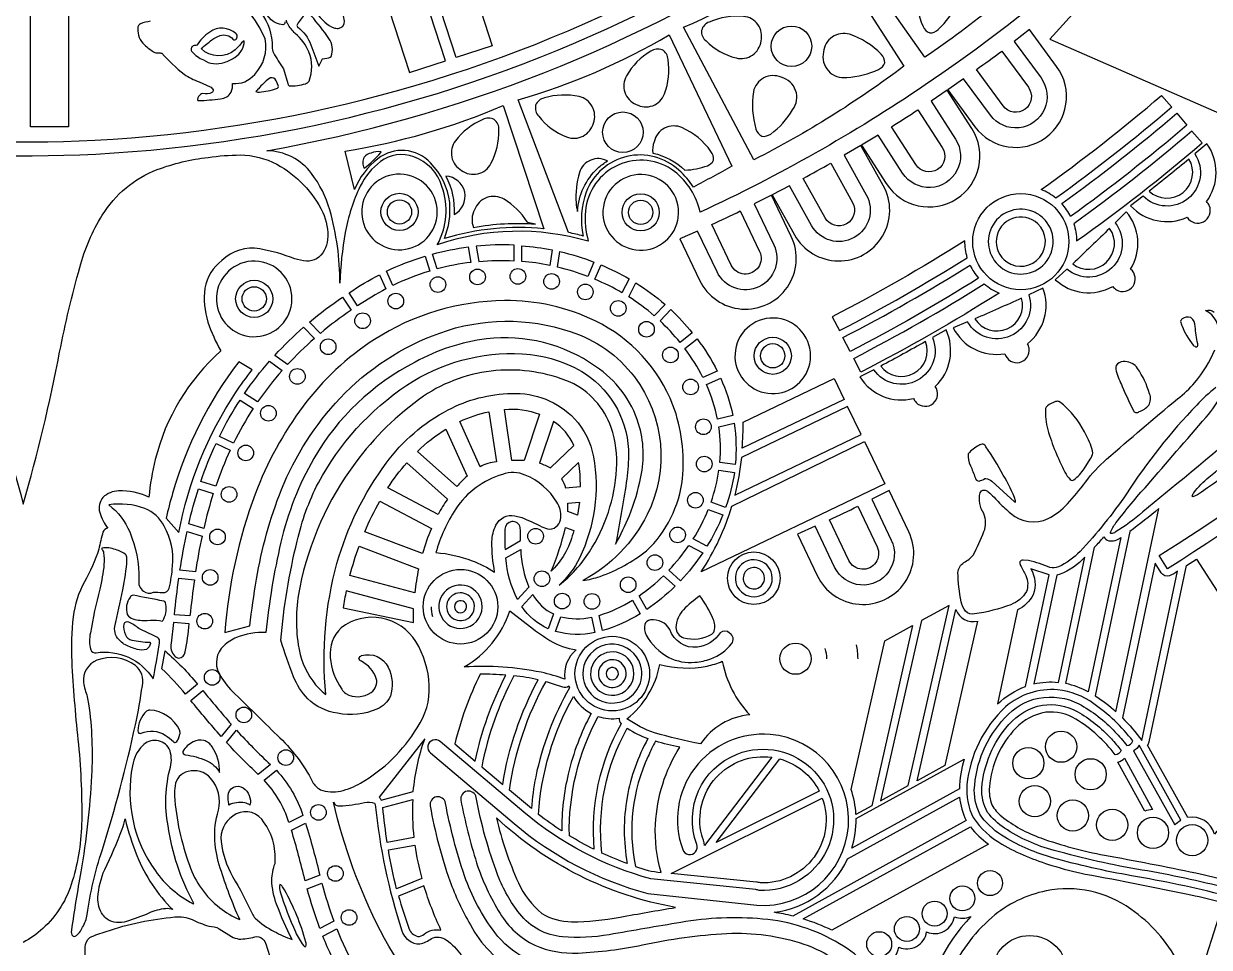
# Model space of a CAD drawing. Extents: x 0.3 to 22.9, y 0.3 to 22.9.
# Drawn here: x 11.589 to 16.337, y 2.789 to 6.487 of the extents above; entities that cross this region are included whole.
import ezdxf

# ---------------------------------------------------------------- set-up
doc = ezdxf.new("R2010")
doc.units = 0
doc.layers.get('0').update_dxf_attribs({"linetype": 'CONTINUOUS'})

msp = doc.modelspace()

# ---------------------------------------------------------------- linework, layer by layer
msp.add_line((11.9552, 4.089), (11.9565, 4.0885))
for points in [[(3.3142, 3.8737, 0.163521), (9.6242, 0.4465, 0.120172), (14.9519, 0.7854, 0.181777), (21.2452, 5.6945, 0.144148), (22.8969, 11.895, 0.188589), (19.6736, 19.5024, 0.185161), (12.301, 22.8811, 0.117209), (7.172, 22.009, 0.205007), (1.0046, 15.597, 0.089875), (0.2744, 11.5899, 0.190376), (3.3142, 3.8737)], [(19.638, 19.4494, 0.185169), (12.3102, 22.8179, 0.117227), (7.2083, 21.9566, 0.205002), (1.0677, 15.5872, 0.090157), (0.3369, 11.5899, 0.189152), (3.351, 3.9258, 0.162934), (9.5961, 0.5149, 0.121048), (14.9333, 0.845, 0.176273), (21.0659, 5.5259, 0.149242), (22.8347, 11.8803, 0.189626), (19.638, 19.4494)], [(18.5954, 19.3653, -0.143763), (21.6778, 14.3855, -0.10076), (21.9626, 10.1906, -0.1467), (19.4801, 4.7136, -0.093155), (16.4335, 2.309, -0.142562), (16.3614, 2.2274, -0.193525), (16.3287, 2.1464, -0.051441), (16.2987, 2.121, -0.066621), (16.2842, 2.0441, -0.260987), (16.2061, 1.9742, -0.057372), (16.1421, 1.9675, -0.084149), (16.0935, 1.8105, -0.191144), (15.9667, 1.6981), (16.0993, 1.3986, 0.184586), (21.7462, 7.0046, 0.109103), (22.7293, 11.7434, 0.195614), (19.4611, 19.4742, 0.012746), (19.0472, 19.8667), (18.5954, 19.3653)], [(14.1734, 19.799, -0.166341), (18.6684, 16.4808, -0.161318), (20.1869, 11.2681, -0.187111), (17.721, 5.5541, -0.057832), (16.1693, 4.3047), (16.136, 4.3576, 0.169929), (19.6456, 8.7462, 0.124474), (20.0256, 12.931, 0.158038), (17.6225, 17.6357, 0.12047), (14.1547, 19.7394), (14.1734, 19.799)], [(19.4623, 18.5618, 0.026822), (18.6659, 19.3689), (19.0509, 19.7961, -0.135351), (22.1922, 14.8536, -0.108341), (22.58, 10.0918, -0.151917), (19.7872, 4.1189, -0.102753), (16.1248, 1.4647), (16.0322, 1.6738, 0.149793), (16.15, 1.8122, 0.05182), (16.1837, 1.9198, 0.239739), (16.3162, 1.9955, 0.106319), (16.3465, 2.0946, 0.184726), (16.4089, 2.1998, 0.10006), (16.4698, 2.2716, 0.178747), (21.3492, 7.6664, 0.105118), (22.0969, 12.0133, 0.173398), (19.4623, 18.5618)], [(8.1103, 7.1588, 0.180797), (11.8775, 5.9649, 0.210089), (15.9339, 8.0072, 0.187015), (17.2127, 11.8798, 0.210088), (15.1704, 15.9362, 0.187015), (11.2978, 17.215, 0.209947), (7.2414, 15.1727, 0.173766), (5.9552, 11.5899, 0.230574), (8.1103, 7.1588)], [(8.1447, 7.2027, 0.180797), (11.8746, 6.0205, 0.210158), (15.8909, 8.0427, 0.193671), (17.148, 12.019, 0.203487), (15.1349, 15.8932, 0.193671), (11.1586, 17.1503, 0.203277), (7.2844, 15.1372, 0.173766), (6.011, 11.5899, 0.230574), (8.1447, 7.2027)], [(12.563, 5.9782, 0.203761), (16.3141, 8.412, 0.105877), (17.1992, 10.6135, 0.541535), (17.934, 10.4155, -0.20063), (15.1992, 6.2414, -0.040231), (14.2982, 5.7322, 0.172832), (14.1945, 5.8955, 0.589399), (13.8388, 5.7363, 0.088153), (13.8498, 5.6154, 0.155303), (13.2452, 5.6014, 0.212616), (13.2641, 5.8346, 0.23538), (13.1508, 5.9542, 0.255777), (13.018, 5.9351, 0.115458), (12.9363, 5.8356, 0.066547), (12.8768, 5.6505, 0.036308), (12.8552, 5.4472, 0.070509), (12.8148, 5.741, 0.092113), (12.742, 5.8868, 0.229801), (12.563, 5.9782)], [(15.1981, 6.3528), (14.8521, 6.8436, 0.061341), (15.373, 7.2458), (15.7468, 6.7999, -0.044201), (15.1981, 6.3528)], [(14.7989, 6.806), (15.1138, 6.3168, -0.044201), (14.5134, 5.942), (14.2317, 6.4723, 0.061341), (14.7989, 6.806)], [(15.2649, 6.694, 0.492783), (15.1617, 6.6224, 0.109911), (15.1904, 6.4753, 0.199705), (15.2171, 6.4497, 0.188667), (15.2514, 6.4634, 0.105131), (15.3265, 6.5707, 0.537073), (15.2649, 6.694)], [(12.8487, 6.4675, 0.387967), (12.8735, 6.4965, 0.117667), (12.8663, 6.5252, 0.140395), (12.7559, 6.6367, 0.033059), (12.7075, 6.6598, 0.052049), (12.7302, 6.5784, 0.093578), (12.7954, 6.4922, 0.105998), (12.8307, 6.4706, 0.081893), (12.8487, 6.4675)], [(12.0957, 6.4963, 0.043293), (12.0572, 6.4865, 0.304287), (12.0458, 6.4676, 0.22597), (12.0731, 6.4016, 0.037719), (12.1093, 6.3736, 0.150743), (12.1276, 6.3699, -0.112205), (12.1423, 6.3681, 0.037882), (12.2314, 6.2841, 0.066556), (12.292, 6.2543), (12.3354, 6.2345, -0.192236), (12.3479, 6.2212, -0.352492), (12.3425, 6.2106, -0.163488), (12.307, 6.2073, 0.196642), (12.2972, 6.2036, 0.209237), (12.2846, 6.1834, 0.480463), (12.2901, 6.1787, 0.029288), (12.3769, 6.1864, 0.262286), (12.42, 6.2131, 0.107448), (12.4259, 6.2472, 0.249112), (12.5144, 6.2838, 0.248585), (12.5555, 6.4257, 0.085388), (12.4868, 6.5376, 0.107208)], [(12.5396, 6.5308, -0.160976), (12.5844, 6.3935, 0.102675), (12.5892, 6.3698, 0.018058), (12.6294, 6.306), (12.6466, 6.2469, 0.169443), (12.6516, 6.2375, 0.079542), (12.7178, 6.2465, 0.177415), (12.7318, 6.257, 0.19753), (12.7308, 6.3739, 0.119043), (12.6763, 6.4477, -0.061941), (12.6462, 6.4854, -0.190094), (12.6418, 6.5005, -0.381305)], [(12.6343, 6.4946, -0.611301), (12.6264, 6.4822, -0.318141), (12.5543, 6.5446, 0.117117)], [(12.6856, 6.4738, -0.140971), (12.7392, 6.4015), (12.771, 6.3163), (12.7832, 6.3407, -0.466483), (12.7868, 6.3461), (12.8115, 6.3505, 0.206828), (12.8198, 6.3555, 0.258674), (12.8109, 6.428, 0.033624), (12.7409, 6.5175, 0.141839), (12.7225, 6.529, 0.310577), (12.7169, 6.5262, 0.058793), (12.6851, 6.4843, 0.354074), (12.6856, 6.4738)], [(14.3346, 6.493, 0.257327), (14.3035, 6.4596, 0.257334), (14.3214, 6.4176, 0.133427), (14.4421, 6.3494, 0.451875), (14.5418, 6.4176, 0.458479), (14.4714, 6.5158, 0.127865), (14.3346, 6.493)], [(12.3925, 6.3315, 0.065969), (12.4347, 6.3516, 0.258045), (12.4721, 6.4178, 0.097637), (12.4533, 6.3992), (12.4366, 6.3826, -0.389312), (12.2992, 6.3867, -0.018969), (12.3426, 6.4216, -0.086825), (12.3761, 6.4387, -0.318462), (12.4269, 6.4249, 0.275428), (12.4352, 6.4219, 0.561618), (12.439, 6.447, 0.348405), (12.3339, 6.4533, 0.093157), (12.2818, 6.4, 0.091361), (12.2683, 6.3976, 0.567935), (12.2639, 6.374, 0.105282), (12.3085, 6.3414, 0.227466), (12.3925, 6.3315)], [(15.4601, 6.1204), (15.3527, 6.2664), (15.289, 6.2219), (15.3975, 6.0743, 0.999999), (15.7253, 6.3154), (15.6169, 6.4628), (15.5554, 6.4152), (15.6627, 6.2693, -1.000003), (15.4601, 6.1204)], [(14.2709, 5.8328, 0.071611), (14.213, 5.8999, 0.531824), (13.8419, 5.8126, 0.146952), (13.8296, 5.6366, 0.014802), (13.7713, 5.6503), (13.5696, 6.1817, 0.061341), (14.1742, 6.4417), (14.4252, 5.9169, -0.011), (14.2709, 5.8328)], [(14.896, 6.4441, 0.473757), (14.7921, 6.3735, 0.537075), (14.885, 6.2717, 0.094396), (15.0122, 6.3032, 0.199703), (15.0372, 6.3303, 0.187852), (15.0229, 6.3644, 0.121486), (14.896, 6.4441)], [(14.0416, 6.1636, 0.458479), (14.155, 6.2052, 0.127863), (14.1695, 6.3431, 0.257333), (14.1457, 6.382, 0.257332), (14.1005, 6.376, 0.13343), (14.0025, 6.2778, 0.45187), (14.0416, 6.1636)], [(15.5053, 6.3773), (15.6121, 6.2321, -0.999995), (15.5108, 6.1576), (15.4039, 6.3029, 0.004848), (15.5053, 6.3773)], [(12.5295, 6.2264, 0.10224), (12.5193, 6.2148, 0.20831), (12.5332, 6.213, 0.0584), (12.6016, 6.2266, 0.449757), (12.6085, 6.2387, 0.055018), (12.5965, 6.2644, 0.37333), (12.5713, 6.2662, 0.060321), (12.5295, 6.2264)], [(14.5111, 6.2141, 0.109916), (14.5212, 6.0645, 0.199705), (14.5444, 6.0358, 0.188666), (14.5802, 6.045, 0.105131), (14.6681, 6.1421, 0.537073), (14.6225, 6.2721, 0.473765), (14.5111, 6.2141)], [(15.1087, 5.8885), (15.0107, 6.041), (14.9443, 6.0005), (15.0433, 5.8464, 0.999999), (15.3857, 6.0664), (15.2867, 6.2204), (15.2223, 6.1768), (15.3203, 6.0244, -1), (15.1087, 5.8885)], [(13.8704, 6.0886, 0.458483), (13.8129, 6.1948, 0.127861), (13.6743, 6.1893, 0.257334), (13.6392, 6.1601, 0.257328), (13.6517, 6.1162, 0.133431), (13.763, 6.0334, 0.451873), (13.8704, 6.0886)], [(16.1862, 6.1518, -0.021073), (15.7223, 5.7881, 0.077046), (15.6631, 5.8225, 0.022054), (16.1456, 6.1994), (16.1862, 6.1518)], [(13.2735, 5.6264, 0.119401), (13.2949, 5.7704, 0.168697), (13.2181, 5.9296, 0.390059), (13.007, 5.9457, 0.126519), (12.9134, 5.8228), (12.8763, 5.9764, 0.061341), (13.5087, 6.1585), (13.6724, 5.6654, 0.10002), (13.2735, 5.6264)], [(15.1699, 6.142), (15.2674, 5.9904, -0.999995), (15.1616, 5.9224), (15.0641, 6.0742, 0.004847), (15.1699, 6.142)], [(15.7814, 5.715, 0.070221), (15.7457, 5.7663, 0.020903), (16.2064, 6.128), (16.247, 6.0804, -0.020919), (15.7814, 5.715)], [(13.3423, 5.8992, 0.458482), (13.46, 5.9263, 0.127864), (13.4918, 6.0613, 0.25733), (13.473, 6.1029, 0.257338), (13.4274, 6.1026, 0.133427), (13.3178, 6.0175, 0.451876), (13.3423, 5.8992)], [(14.3411, 5.9754, 0.137171), (14.2251, 6.0704, 0.473759), (14.1133, 6.0134, 0.142513), (14.1086, 5.9683, -0.140785), (14.237, 5.9003, 0.078062), (14.3271, 5.918, 0.197722), (14.351, 5.9398, 0.199692), (14.3411, 5.9754)], [(15.7938, 5.6855, -0.074029), (15.8054, 5.6169, 0.02224), (16.3079, 6.009), (16.2673, 6.0566, -0.021187), (15.7938, 5.6855)], [(14.9631, 5.8015, -1), (14.7435, 5.6791), (14.6552, 5.8374), (14.5864, 5.8012), (14.6756, 5.6412, 1), (15.031, 5.8393), (14.9419, 5.9992), (14.875, 5.9597), (14.9631, 5.8015)], [(16.3252, 5.7742, 0.32448), (16.3272, 6.0057), (16.2792, 5.965, -0.902819), (16.0711, 5.7963), (16.0214, 5.7578, 0.323935), (16.248, 5.7118, 0.394063), (16.3139, 5.6938, 0.391981), (16.3364, 5.7582, 0.10091), (16.3252, 5.7742)], [(11.4421, 5.1717, 0.019728), (11.5876, 4.5635, 0.022102), (11.7332, 5.1717, -0.019802), (11.8139, 5.5111, -0.07454), (11.9038, 5.7199, -0.16458), (12.1241, 5.9028, -0.059087), (12.3272, 5.9516, -0.031926), (12.4561, 5.9612, -0.119213), (12.6026, 5.924, -0.155123), (12.7866, 5.7314, -0.127978), (12.8061, 5.6221, -0.226147), (12.7618, 5.5452, -0.140201), (12.7216, 5.5364, -0.061025), (12.6742, 5.5453, 0.045429), (12.5345, 5.5856)], [(12.9527, 5.952, 0.272785), (12.9529, 5.9083, 0.051795), (13.0191, 5.9705), (13.0201, 5.974, 0.110869), (12.9801, 5.9688, 0.171159), (12.9527, 5.952)], [(13.8073, 5.7354, -0.194692), (13.8881, 5.9078, -0.049368), (13.9267, 5.937, 0.478209), (13.8145, 5.8905, 0.084704), (13.8012, 5.7692, 0.058795), (13.8073, 5.7354)], [(16.096, 5.8158, 0.870743), (16.2551, 5.9448, -0.00713), (16.096, 5.8158)], [(14.7984, 5.7097), (14.7106, 5.8672, 0.004844), (14.8205, 5.9283), (14.9082, 5.7709, -0.999997), (14.7984, 5.7097)], [(13.242, 5.7015, 0.051928), (13.2453, 5.733, 0.406752), (13.0978, 5.8843, 0.406499), (12.9428, 5.7408, 0.92418), (13.242, 5.7015)], [(13.2793, 5.8763, -0.138288), (13.3122, 5.7228, 0.771942), (13.2793, 5.8763)], [(14.208, 5.6997, 0.051928), (14.2113, 5.7312, 0.406752), (14.0638, 5.8826, 0.406499), (13.9088, 5.739, 0.92418), (14.208, 5.6997)], [(13.6112, 5.6895, -0.193356), (13.6053, 5.6934, 0.117703), (13.5127, 5.7838, 0.473758), (13.3946, 5.7413, 0.228265), (13.3902, 5.6711, -0.065078), (13.6384, 5.6842), (13.6112, 5.6895)], [(14.3658, 5.493), (14.2877, 5.6566), (14.2167, 5.6248), (14.2956, 5.4595, 1), (14.6628, 5.6349), (14.584, 5.8001), (14.5146, 5.7648), (14.5927, 5.6014, -0.999997), (14.3658, 5.493)], [(14.4583, 5.7369), (14.536, 5.5743, -1), (14.4225, 5.5201), (14.3448, 5.6828, 0.004845), (14.4583, 5.7369)], [(15.5, 5.5131, 0.40279), (15.6794, 5.5285, 0.402356), (15.6711, 5.7084, 0.086968), (15.6338, 5.7331, 0.874556), (15.5, 5.5131)], [(15.5259, 5.5328, 0.391444), (15.6584, 5.552, 0.391019), (15.6496, 5.6857, 1.082457), (15.5259, 5.5328)], [(15.95, 5.4347, 0.099062), (15.9645, 5.4215, 0.933018), (16.0215, 5.5034, 0.323936), (16.0041, 5.734), (15.9598, 5.6895, -0.902816), (15.7663, 5.504), (15.72, 5.4616, 0.324477), (15.95, 5.4347)], [(15.7895, 5.5255, 0.870743), (15.9373, 5.6672, -0.00713), (15.7895, 5.5255)], [(15.3581, 5.6177, -0.022054), (14.8266, 5.3136), (14.8554, 5.258, 0.021073), (15.3675, 5.5498, -0.077038), (15.3581, 5.6177)], [(12.5345, 5.5856, 0.235782), (12.3831, 5.5388, 0.197049), (12.3148, 5.428, 0.114074), (12.3271, 5.2921, 0.050125), (12.3784, 5.1766, 0.152177), (12.1161, 4.7413, 0.034499), (12.0902, 4.5915, 0.114546), (11.969, 4.6163, 0.186065), (11.9065, 4.5903, 0.246633), (11.8935, 4.5303, 0.106008), (11.9267, 4.4667, 0.289956), (11.9067, 4.4513, 0.019795), (11.8902, 4.3829, -0.047454), (11.8321, 4.2516, 0.094621), (11.7875, 4.1123, 0.044616), (11.7814, 3.9333, 0.014526), (11.8066, 3.6207, -0.028602), (11.8214, 3.2975, -0.071493), (11.7839, 3.0542, -0.139936), (11.6653, 2.8637, -0.058881), (11.5876, 2.8085, -0.176343)], [(13.2148, 5.4963, 0.038817), (13.0679, 5.4388), (13.042, 5.4958, -0.038397), (13.1963, 5.556), (13.2148, 5.4963)], [(13.3693, 5.5929), (13.3802, 5.5312, 0.034954), (13.2449, 5.5049), (13.2263, 5.5646, -0.034738), (13.3693, 5.5929)], [(13.5525, 5.5373), (13.5525, 5.5999, 0.036439), (13.4004, 5.5963), (13.4113, 5.5346, -0.035983), (13.5525, 5.5373)], [(13.5837, 5.5978, -0.029522), (13.7051, 5.5808), (13.6963, 5.5189, 0.029148), (13.5837, 5.5351), (13.5837, 5.5978)], [(13.7357, 5.5742, -0.034498), (13.8724, 5.5324), (13.8477, 5.4749, 0.032463), (13.7269, 5.5121), (13.7357, 5.5742)], [(12.6602, 5.3534, 0.051928), (12.6635, 5.3849, 0.406752), (12.5161, 5.5362, 0.406499), (12.361, 5.3927, 0.92418), (12.6602, 5.3534)], [(13.9014, 5.5208, -0.031779), (14.0138, 5.4648), (13.9849, 5.4094, 0.032646), (13.8767, 5.4633), (13.9014, 5.5208)], [(15.4128, 5.4675, -0.020919), (14.8984, 5.1747), (14.8697, 5.2303, 0.020903), (15.3788, 5.52, 0.070231), (15.4128, 5.4675)], [(12.926, 5.3571), (12.8918, 5.4094, -0.026078), (13.014, 5.4818), (13.0399, 5.4248, 0.025327), (12.926, 5.3571)], [(14.0407, 5.4487, -0.03975), (14.1572, 5.3627), (14.1138, 5.3176, 0.037474), (14.0116, 5.3932), (14.0407, 5.4487)], [(15.4354, 5.4448, 0.074028), (15.4945, 5.4082, -0.022241), (14.9415, 5.0914), (14.9127, 5.1469, 0.021188), (15.4354, 5.4448)], [(15.6706, 5.4284), (15.6138, 5.4016, -0.902817), (15.3689, 5.2927), (15.311, 5.2685, 0.323934), (15.5178, 5.1651, 0.394066), (15.5767, 5.1306, 0.39199), (15.6152, 5.187, 0.100885), (15.6085, 5.2053, 0.324478), (15.6706, 5.4284)], [(14.0858, 4.5215, -0.156024), (13.8284, 4.2574, 0.047482), (13.8971, 4.274, 0.085628), (14.0831, 4.3765, 0.175804), (14.2271, 4.6648, 0.115057), (14.189, 4.9597, 0.18905), (13.878, 5.2966, 0.116141), (13.5148, 5.378, 0.141917), (12.9934, 5.2219, 0.090008), (12.7087, 4.956, 0.071296), (12.5163, 4.6031, 0.069991), (12.3942, 4.0488), (12.4946, 4.0761, -0.012315), (12.5212, 4.2623, -0.052291), (12.6213, 4.6216, -0.095038), (12.856, 4.9869, -0.11828), (13.2549, 5.2482, -0.170158), (13.7776, 5.2542, -0.154903), (14.0343, 5.0728, -0.285003), (14.0858, 4.5215)], [(12.7772, 5.247), (12.7333, 5.2917, -0.025281), (12.8658, 5.392), (12.9, 5.3397, 0.024316), (12.7772, 5.247)], [(15.5852, 5.3883, -0.00713), (15.398, 5.3051, 0.870742), (15.5852, 5.3883)], [(14.1371, 5.2968), (14.1804, 5.3418, -0.03415), (14.2663, 5.2493), (14.2173, 5.2105, 0.034211), (14.1371, 5.2968)], [(16.3741, 5.239, 0.329147), (16.3212, 5.3379, -0.275399), (16.3559, 5.3313, -0.115078)], [(12.5946, 5.1589, -0.027396), (12.7095, 5.2713), (12.7534, 5.2267, 0.026725), (12.6457, 5.1221), (12.5946, 5.1589)], [(14.4374, 5.1648, 0.391328), (14.5689, 5.0069, 0.391495), (14.7366, 5.1255, 0.051929), (14.7399, 5.157, 0.974779), (14.4374, 5.1648)], [(16.2273, 5.3045, 0.200875), (16.2214, 5.295, 0.086358), (16.2274, 5.276, 0.078308), (16.2723, 5.2002, 0.23719), (16.2858, 5.193, 0.403896), (16.2903, 5.2053, -0.046201), (16.2803, 5.2749, 0.240419), (16.2628, 5.31, 0.220927), (16.2273, 5.3045)], [(12.9414, 3.9341, -0.312854), (12.9315, 3.9462, -0.231718), (12.942, 3.9566, -0.373504), (13.0489, 3.9099, -0.187724), (13.0574, 3.7939, -0.181122), (13.0036, 3.7425, -0.152435), (12.8455, 3.7263, -0.158077), (12.7268, 3.7841, -0.0975), (12.6701, 3.872, -0.022173), (12.619, 4.019, -0.039985), (12.6845, 4.4155, -0.064218), (12.769, 4.6484, -0.121204), (13.123, 5.0396, -0.161654), (13.5853, 5.1647, -0.130501), (13.8384, 5.085, -0.254643), (14.0109, 4.757, -0.035925), (14.0021, 4.6496, -0.00933), (13.9593, 4.4032, 0.026942), (14.0145, 4.5177, 0.049105), (14.0601, 4.6722, 0.129592), (14.0516, 4.8849, 0.173093), (13.8792, 5.1147, 0.185403), (13.4422, 5.2247, 0.095275), (13.1562, 5.1316, 0.144029), (12.7507, 4.7458, 0.072771), (12.619, 4.4104, 0.032429), (12.5592, 4.0489, 0.109732), (12.4416, 4.0293, 0.079768), (12.3907, 3.9963, 0.347072), (12.3715, 3.8861, 0.075662), (12.4251, 3.8136, -0.002314), (12.6038, 3.6382, -0.089261), (12.7458, 3.4517, 0.154478), (12.7771, 3.4201, 0.151528), (12.8581, 3.4147, 0.067317), (12.9384, 3.4462, 0.123834), (13.165, 3.6682, 0.163878), (13.2131, 3.8378, 0.127858), (13.1593, 4.0128, 0.44343), (12.8602, 4.0682, 0.225866), (12.8165, 3.9496, 0.128161), (12.8629, 3.8221, 0.07016), (12.8787, 3.805, 0.291694), (12.9806, 3.8094, 0.314863), (13.0012, 3.8658, 0.195343), (12.9414, 3.9341)], [(14.2366, 5.1859), (14.2856, 5.2247, -0.045558), (14.3666, 5.0955), (14.3091, 5.0706, 0.043938), (14.2366, 5.1859)], [(15.2279, 5.23, -0.902815), (14.993, 5.1012), (14.9372, 5.0723, 0.32448), (15.1523, 4.9865, 0.099067), (15.1628, 4.9701, 0.933018), (15.2392, 5.0343, 0.323934), (15.2823, 5.2615), (15.2279, 5.23)], [(15.2005, 5.2144, -0.00713), (15.0209, 5.1159, 0.870741), (15.2005, 5.2144)], [(16.3634, 5.0302, 0.043094), (16.2863, 4.9598, 0.048543), (16.0047, 4.6039, -0.037559), (15.8189, 4.3737, -0.100191), (15.7321, 4.3117, -0.18718), (15.6986, 4.31, 0.040834), (15.6128, 4.3371), (15.5913, 4.3391, 0.319714), (15.5784, 4.3322, 0.185238), (15.5807, 4.3181, -0.012355), (15.6013, 4.2774, -0.202063), (15.6042, 4.2128, -0.168864), (15.5418, 4.1607, -0.0558), (15.3967, 4.1237, -0.264958), (15.3607, 4.1346, -0.125918), (15.3428, 4.1726, -0.041079), (15.3302, 4.2893, -0.243774), (15.3542, 4.3296, 0.0971), (15.3917, 4.3594, 0.021519), (15.4342, 4.4533, 0.197416), (15.4336, 4.5254, -0.207742), (15.4188, 4.6084, -0.325678), (15.4347, 4.6197, -0.158226), (15.4516, 4.6124, -0.020713), (15.4965, 4.5676, 0.020571), (15.5412, 4.5265, 0.303093), (15.6912, 4.5053, 0.090679), (15.7685, 4.5642, 0.020653), (15.8411, 4.6512, -0.057058), (15.9254, 4.7431, -0.006771), (16.2094, 4.9846, 0.060923), (16.2784, 5.0504, 0.07487), (16.3587, 5.181, 0.057632)], [(12.504, 5.1006), (12.4502, 5.1332, 0.09278), (12.1852, 4.6064, 0.012429), (12.1592, 4.5071), (12.2105, 4.4499, -0.100804), (12.4374, 5.0088, -0.02057), (12.504, 5.1006)], [(12.4729, 5.0057, -0.029789), (12.5736, 5.1355), (12.6246, 5.0988, 0.030457), (12.5259, 4.9724), (12.4729, 5.0057)], [(16.0555, 4.9337, 0.127812), (16.0943, 4.9592, 0.23118), (16.0973, 5.005, 0.081391), (16.0493, 5.1067, 0.228193), (16.0001, 5.134, 0.161985), (15.9684, 5.1255, 0.271522), (15.9637, 5.0954, 0.046091), (15.9882, 5.0347, 0.0228), (16.0342, 4.9352, 0.428821), (16.0555, 4.9337)], [(13.7774, 5.0512, 0.122742), (13.4803, 5.0977, 0.126951), (13.1898, 4.9952, 0.080305), (12.916, 4.7275, 0.109439), (12.6945, 4.2299, 0.088899), (12.6886, 4.0005, 0.123582), (12.7466, 3.8553, 0.071084), (12.799, 3.8012, -0.092392), (12.8437, 4.3251, -0.092841), (13.0406, 4.727, -0.114985), (13.2882, 4.9403, -0.117696), (13.5424, 5.0062, -0.216095), (13.7949, 4.9052, -0.142466), (13.8706, 4.7529, -0.15923), (13.8144, 4.3474, -0.094613), (13.7335, 4.2391, 0.082144), (13.8543, 4.3719, 0.128777), (13.9634, 4.7037, 0.099727), (13.9415, 4.8698, 0.205526), (13.7774, 5.0512)], [(14.4283, 4.9185), (14.3677, 4.9032, 0.057721), (14.3227, 5.0425), (14.3801, 5.0673, -0.05614), (14.4283, 4.9185)], [(14.4662, 4.7868, 0.019423), (14.4701, 4.8912), (14.8348, 5.0659), (14.8747, 4.9825), (14.4662, 4.7868)], [(16.6614, 5.0327, -0.00929), (16.207, 4.644), (16.0707, 4.5318, -0.038508), (15.9603, 4.4511, -0.16026), (15.9429, 4.4451, -0.385484), (15.9411, 4.449, -0.096735), (15.9626, 4.4877, -0.019701), (16.0873, 4.638, 0.001174), (16.3238, 4.9119, 0.059683), (16.3889, 5.0053, 0.099138)], [(12.4556, 4.9797), (12.5085, 4.9464, 0.029945), (12.4296, 4.8079), (12.3729, 4.8342, -0.030023), (12.4556, 4.9797)], [(13.5139, 4.9423, -0.115354), (13.6548, 4.9235), (13.5928, 4.7377), (13.5444, 4.7382), (13.5139, 4.9423)], [(14.4628, 4.7505, -0.03425), (14.4363, 4.5992), (14.9423, 4.8416), (14.8882, 4.9543), (14.4628, 4.7505)], [(15.6898, 4.8603, 0.044659), (15.7583, 4.6914, 0.076003), (15.7801, 4.6612, 0.404808), (15.7945, 4.6609, 0.087053), (15.8352, 4.705), (15.8597, 4.7431, 0.084391), (15.8703, 4.7678, 0.094892), (15.8444, 4.8361, 0.097085), (15.7585, 4.9557, 0.05507), (15.7346, 4.9736, 0.179906), (15.7213, 4.9738, 0.103661), (15.6881, 4.9562, 0.165122), (15.6809, 4.9464, 0.08345), (15.6898, 4.8603)], [(13.482, 4.7325, 0.119474), (13.4167, 4.7127), (13.335, 4.8937, -0.05804), (13.452, 4.9331), (13.482, 4.7325)], [(13.7925, 4.7984, 0.142993), (13.711, 4.8944), (13.6551, 4.727, -0.066), (13.6982, 4.708), (13.7925, 4.7984)], [(13.3649, 4.6755, 0.034619), (13.3235, 4.6332), (13.166, 4.7745, -0.055422), (13.2798, 4.8639), (13.3649, 4.6755)], [(14.4338, 4.8876, -0.062136), (14.4386, 4.7215), (14.3767, 4.7305, 0.058453), (14.3729, 4.8723), (14.4338, 4.8876)], [(16.6809, 4.8735, -0.002943), (16.3057, 4.6117, -0.116792), (16.2711, 4.5927), (16.2682, 4.5947, -0.161255), (16.2748, 4.6091, -0.054167), (16.3349, 4.6713, -0.041492), (16.554, 4.8248, 0.0606)], [(12.3594, 4.8061), (12.4161, 4.7797, 0.026453), (12.3583, 4.6355), (12.2987, 4.6544, -0.026658), (12.3594, 4.8061)], [(14.3019, 4.2922, 0.075516), (14.4245, 4.5556), (14.9558, 4.8134), (15.0368, 4.6443), (14.3019, 4.2922)], [(15.4148, 4.6554, 0.070283), (15.4371, 4.6655), (15.4419, 4.6665, -0.132982), (15.4654, 4.6546), (15.5568, 4.5724), (15.5609, 4.5713), (15.5612, 4.5758, 0.050174), (15.5115, 4.6796, 0.029902), (15.442, 4.7931, 0.142577), (15.4309, 4.8039, 0.106212), (15.4142, 4.7982, 0.090023), (15.3711, 4.765, 0.126171), (15.38, 4.7169, -0.028692), (15.3988, 4.6694, 0.350313), (15.4148, 4.6554)], [(13.2488, 4.522), (13.0474, 4.6286, -0.034925), (13.123, 4.7291), (13.2856, 4.5832, 0.026683), (13.2488, 4.522)], [(13.7427, 4.6641, -0.064539), (13.7589, 4.6286), (13.8182, 4.6338, 0.044375), (13.8112, 4.7298), (13.7427, 4.6641)], [(13.3197, 4.5439, 0.07835), (13.2395, 4.369, -0.073462), (13.3846, 4.3368, -0.051227), (13.475, 4.2911, -0.044697), (13.4641, 4.4131, -0.107968), (13.48, 4.479, -0.338914), (13.5555, 4.5169), (13.5835, 4.5095, -0.024465), (13.6642, 4.4726, 0.092973), (13.6951, 4.4633, 0.406937), (13.7395, 4.5101, 0.164719), (13.7243, 4.571, 0.156693), (13.5976, 4.6797, 0.188308), (13.5065, 4.6821, 0.17982), (13.3197, 4.5439)], [(14.3731, 4.6995), (14.4349, 4.6905, -0.050328), (14.4, 4.5493), (14.3416, 4.5716, 0.049903), (14.3731, 4.6995)], [(12.2888, 4.6248), (12.3484, 4.6059, 0.020554), (12.31, 4.4656), (12.2502, 4.4845, -0.019909), (12.2888, 4.6248)], [(14.8364, 4.3108), (14.7582, 4.4744), (14.6873, 4.4426), (14.7662, 4.2773, 1.000001), (15.1334, 4.4527), (15.0545, 4.6179), (14.9852, 4.5826), (15.0633, 4.4192, -1.000001), (14.8364, 4.3108)], [(12.1718, 4.2267, 0.038708), (12.1851, 4.3155, 0.158954), (12.1519, 4.4755, 0.181862), (12.0738, 4.5454, 0.135568), (11.9305, 4.56, -0.13241), (12.0137, 4.4518, -0.10074), (12.0508, 4.2613, 0.323512), (12.0688, 4.2154, 0.331974), (12.1084, 4.2102, -0.047365), (12.1449, 4.2089, 0.371665), (12.1718, 4.2267)], [(13.2217, 4.4656, 0.031614), (13.1858, 4.3653), (12.9549, 4.453, -0.029421), (13.0149, 4.5751), (13.2217, 4.4656)], [(14.3305, 4.5424), (14.3889, 4.5201, -0.043494), (14.3251, 4.3943), (14.27, 4.4241, 0.044336), (14.3305, 4.5424)], [(15.0065, 4.3921, -1.000001), (14.8931, 4.3379), (14.8154, 4.5007, 0.004844), (14.9289, 4.5548), (15.0065, 4.3921)], [(15.8793, 3.7962, -0.046607), (15.9629, 3.7323), (16.135, 4.5452, -0.013896), (16.0186, 4.4539), (15.8793, 3.7962)], [(13.5774, 4.4701, 0.371186), (13.5437, 4.4931, 0.370012), (13.516, 4.4632, 0.023717), (13.5166, 4.382), (13.5779, 4.4175, 0.023551), (13.5774, 4.4701)], [(13.7013, 4.2945, 0.046618), (13.7583, 4.4701), (13.7914, 4.4581, -0.141211), (13.7064, 4.2997), (13.7013, 4.2945)], [(12.2772, 4.2918), (12.215, 4.2984, -0.016217), (12.2433, 4.4539), (12.3032, 4.435, 0.015256), (12.2772, 4.2918)], [(15.9341, 4.4164, 0.204059), (15.9828, 4.4295), (15.852, 3.8118, 0.068083), (15.7618, 3.8448), (15.8775, 4.3907, 0.010567), (15.9146, 4.4329, 0.200721), (15.9341, 4.4164)], [(12.0025, 4.3416, 0.134735), (11.9994, 4.3585, 0.138587), (11.9573, 4.3811, 0.139356), (11.9027, 4.3873, 0.533809), (11.9025, 4.3833, -0.118213), (11.9091, 4.3686, -0.068744), (11.9107, 4.3218, -0.038845), (11.8935, 4.2227, 0.019932), (11.8563, 4.0475, 0.121915), (11.8574, 3.9804, 0.345166), (11.8789, 3.9683, -0.296776), (12.1077, 3.8637, 0.007717), (12.1321, 3.9999, 0.091945), (12.133, 4.0202, 0.13069), (12.1174, 4.0338, 0.007576), (12.0498, 4.0656, 0.078871), (12.0096, 4.0902, 0.439703), (11.9902, 4.0827, 0.156368), (11.9966, 4.0403, 0.274563), (12.0221, 4.0191, 0.052329), (12.0939, 4.0101, -0.467049), (12.0964, 4.0059, -0.221975), (12.0808, 3.9813, -0.132442), (12.0433, 3.9819, -0.042088), (11.9962, 3.9999, -0.066157), (11.976, 4.0154, -0.264229), (11.9539, 4.0727, 0.000782), (11.986, 4.2196, 0.040057), (12.0025, 4.3416)], [(12.8953, 4.2775, -0.022903), (12.9321, 4.3948), (13.1705, 4.3043, 0.026469), (13.1551, 4.208), (12.8953, 4.2775)], [(13.5792, 4.3821, 0.088325), (13.612, 4.2309), (13.5665, 4.1817, -0.094793), (13.5194, 4.3476), (13.5792, 4.3821)], [(14.2192, 4.2568), (14.173, 4.2989, 0.0399), (14.2528, 4.3979), (14.3081, 4.368, -0.041436), (14.2192, 4.2568)], [(14.5854, 4.281, 2.630973), (14.5358, 4.1961, 0.380273), (14.5854, 4.281)], [(15.8384, 4.3509, -0.107292), (15.7393, 4.2824), (15.726, 4.2791), (15.6338, 3.8434, -0.087622), (15.7322, 3.8496), (15.8384, 4.3509)], [(15.9884, 3.7079, -0.033014), (16.0664, 3.6175), (16.2098, 4.2948, -0.052526), (16.1771, 4.2757, -0.329539), (16.1439, 4.2887), (16.1196, 4.3274), (15.9884, 3.7079)], [(16.5, 3.2371, 0.471826), (16.3573, 3.2425, 0.390908), (16.2506, 3.3086), (16.0894, 3.5983, 0.122324), (16.0957, 3.6113), (16.2453, 4.3174), (16.285, 4.3431), (16.6235, 3.8203), (16.5, 3.2371)], [(14.0845, 4.1416), (14.0532, 4.196, 0.042633), (14.151, 4.2767), (14.1973, 4.2345, -0.045332), (14.0845, 4.1416)], [(14.5545, 4.2764, 2.672443), (14.5284, 4.2267, 0.374501), (14.5545, 4.2764)], [(15.601, 3.8335), (15.6955, 4.2796), (15.6223, 4.3041, -0.222515), (15.6315, 4.2002, -0.169808), (15.5688, 4.1402), (15.489, 3.7632, -0.097238), (15.601, 3.8335)], [(12.2547, 4.1154), (12.1924, 4.1207, -0.007161), (12.2105, 4.2675), (12.2727, 4.2608, 0.007264), (12.2547, 4.1154)], [(13.4238, 4.1676, 2.598026), (13.3619, 4.0689, 0.385053), (13.4238, 4.1676)], [(12.1502, 4.1036, 0.184969), (12.1564, 4.17, 0.247483), (12.1499, 4.1751, -0.006558), (12.0272, 4.199, 0.271741), (12.0152, 4.19, 0.239876), (12.0041, 4.1214, 0.205874), (12.0266, 4.1037, 0.085598), (12.0841, 4.0976, -0.030985), (12.1334, 4.0977), (12.1431, 4.0949, 0.246476), (12.1502, 4.1036)], [(12.8808, 4.2166, 0.013077), (12.8679, 4.1476), (13.1499, 4.0891), (13.1505, 4.1446), (12.8808, 4.2166)], [(13.3923, 4.1656, 2.668396), (13.3586, 4.1007, 0.374955), (13.3923, 4.1656)], [(13.6272, 4.2013, 0.15011), (13.7105, 4.1234), (13.6896, 4.0643, -0.141081), (13.5834, 4.1539), (13.6272, 4.2013)], [(13.9065, 4.0568), (13.893, 4.1179, 0.069591), (14.027, 4.1788), (14.0582, 4.1246, -0.070647), (13.9065, 4.0568)], [(14.3543, 4.0547, 0.189422), (14.3497, 4.1033, 0.054326), (14.2963, 4.1963, 0.038871), (14.2308, 4.1403, 0.185007), (14.201, 4.069, 0.331298), (14.2318, 4.0285, 0.207456), (14.3442, 4.043, 0.129183), (14.3543, 4.0547)], [(13.2202, 4.1524, 0.083274), (13.2267, 4.1139)], [(13.314, 4.1524, 2.771644), (13.3338, 4.1764, 0.361519), (13.314, 4.1524)], [(13.5358, 4.1354), (13.6306, 4.0624, 0.017582), (13.6962, 4.0179, 0.106947), (13.8017, 3.9797, 0.26719), (13.7561, 3.8619, 0.040136), (13.6606, 3.8899, 0.067934), (13.3535, 3.9113, 0.181401), (13.5358, 4.1354)], [(15.4088, 4.0953), (15.2777, 3.517), (15.1664, 3.4558), (15.3217, 4.141, 0.383215), (15.4088, 4.0953)], [(12.2512, 4.0844), (12.1889, 4.0897), (12.1794, 4.0061, 0.228406), (12.1926, 3.9561, 0.190906), (12.2097, 3.9472, 0.354628), (12.236, 3.9714, 0.037182), (12.2512, 4.0844)], [(13.7398, 4.1125, 0.118597), (13.8627, 4.1105), (13.8761, 4.0495, -0.123279), (13.7189, 4.0535), (13.7398, 4.1125)], [(14.0993, 4.0999, 0.274104), (14.0758, 4.0812, 0.173892), (14.0815, 4.0386, 0.139554), (14.1728, 3.9496, 0.145562), (14.2772, 3.9303, 0.065321), (14.3405, 3.9437, 0.132692), (14.4236, 4.0042, 0.457013), (14.4158, 4.0473, 0.381462), (14.3779, 4.0484, -0.223159), (14.2871, 3.9907, -0.364646), (14.1768, 4.0618, 0.297761), (14.0993, 4.0999)], [(14.9217, 3.3211, 0.068288), (14.9021, 3.4206), (15.0371, 4.0162), (15.1484, 4.0774), (14.9848, 3.3559), (14.9217, 3.3211)], [(14.0627, 3.9028, 2.575756), (13.9744, 3.7701, 0.388344), (14.0627, 3.9028)], [(14.9299, 3.9444, 0.056731), (14.9235, 4.0005)], [(11.9029, 3.1768, 0.022947), (12.0364, 3.6794, 0.018556), (12.0644, 3.8362, 0.292638), (12.0366, 3.9171, 0.255172), (11.8821, 3.9381, 0.335972), (11.8286, 3.8489, 0.047387), (11.8348, 3.8202, -0.045349), (11.849, 3.7637, -0.050482), (11.8606, 3.4761, -0.031151), (11.8178, 3.0916, 0.007513), (11.7804, 2.8573, 0.290887), (11.7866, 2.8342, 0.263227), (11.7951, 2.8332, 0.156431), (11.8248, 2.8693, 0.100603), (11.8432, 2.9208, -0.043333), (11.9029, 3.1768)], [(12.2853, 3.8421), (12.237, 3.8024, 0.029642), (12.1427, 3.9035), (12.1551, 3.9756, -0.044453), (12.2853, 3.8421)], [(14.0315, 3.8998, 2.598008), (13.9696, 3.8012, 0.385051), (14.0315, 3.8998)], [(14, 3.8978, 2.668396), (13.9663, 3.833, 0.374955), (14, 3.8978)], [(14.8049, 3.9444, 0.08338), (14.7981, 3.9852)], [(13.9217, 3.8847, 2.771784), (13.9416, 3.9086, 0.361531), (13.9217, 3.8847)], [(14.115, 3.6481, -0.076083), (14.0049, 3.7043, 0.182645), (14.1359, 3.9208, 0.113836), (14.3255, 3.9152, 0.051567), (14.3866, 3.9341, 0.142875), (14.4967, 3.7195, 0.22746), (14.2992, 3.6037, -0.025485), (14.115, 3.6481)], [(13.4166, 3.8822, 0.053833), (13.3152, 3.6032), (13.3969, 3.5342, -0.067517), (13.5198, 3.8788, 0.021052), (13.4166, 3.8822)], [(13.6494, 3.8604, 0.026541), (13.5519, 3.8759, 0.072604), (13.4231, 3.5121), (13.5071, 3.441, -0.08455), (13.6494, 3.8604)], [(13.6393, 3.4716, 0.029743), (13.6219, 3.3441), (13.5342, 3.4181, -0.093315), (13.6808, 3.8529, -0.004378), (13.7464, 3.8322, 0.218776), (13.7723, 3.8352), (13.7746, 3.828, 0.0776), (13.6393, 3.4716)], [(12.4197, 3.6825), (12.3796, 3.6335, -0.008156), (12.2579, 3.7774), (12.3061, 3.8172, 0.007847), (12.4197, 3.6825)], [(16.4007, 2.9962, 0.020071), (16.0257, 3.0754, -0.026), (15.7092, 3.1475, -0.06569), (15.5177, 3.2296, -0.09135), (15.4255, 3.3103, -0.148515), (15.3957, 3.4184, -0.179003), (15.5183, 3.7081, -0.166991), (15.6539, 3.7865, -0.167391), (15.8144, 3.7634, -0.080897), (15.9589, 3.652, -0.020606), (16.0069, 3.5964, 0.255692), (16.0304, 3.615, 0.079572), (15.874, 3.7641, 0.135828), (15.7294, 3.8197, 0.205717), (15.5208, 3.7513, 0.184718), (15.3662, 3.4392, 0.141867), (15.391, 3.3085, 0.110117), (15.5061, 3.2015, 0.055578), (15.706, 3.1171, 0.027097), (15.8399, 3.0824, -0.006974), (16.2632, 2.9991, -0.016214), (16.3925, 2.9674), (16.2865, 2.6358, -0.017124)], [(13.8612, 3.7253, 0.063903), (13.7696, 3.4827, 0.060239), (13.7437, 3.2548, -0.022045), (13.6504, 3.3212, -0.111627), (13.7902, 3.7934, 0.138676), (13.8612, 3.7253)], [(16.0671, 3.0982, -0.02581), (15.7149, 3.1771, -0.083287), (15.5165, 3.2663, -0.080713), (15.4488, 3.3293, -0.143445), (15.4257, 3.4263, -0.161865), (15.5333, 3.6805, -0.163765), (15.6681, 3.7586, -0.160623), (15.8076, 3.7333, -0.077978), (15.9443, 3.6237, -0.017176), (15.9834, 3.5777, -0.255708), (15.9599, 3.5591, 0.097211), (15.8015, 3.7026, 0.159127), (15.6819, 3.7302, 0.15706), (15.5616, 3.6666, 0.169729), (15.4559, 3.431, 0.114555), (15.4663, 3.359, 0.093884), (15.5048, 3.3134, 0.081745), (15.6619, 3.2267, 0.038959), (15.9168, 3.1577, -0.008701), (16.2833, 3.0868, -0.01688), (16.4169, 3.054, -0.42455)], [(12.0467, 3.6552, 0.608231), (12.0599, 3.6464, -0.252269), (12.1553, 3.6383, -0.034333), (12.189, 3.6129, 0.487349), (12.1988, 3.6106, 0.122915), (12.2084, 3.6233), (12.2145, 3.6418, 0.147371), (12.2138, 3.657, 0.281393), (12.0937, 3.7388, 0.155175), (12.0812, 3.7343, 0.215658), (12.0467, 3.6552)], [(13.9737, 3.7063, 0.199666), (13.9815, 3.6836, 0.15259), (13.8726, 3.1815, -0.02163), (13.7741, 3.2358, -0.129648), (13.8894, 3.7132, 0.118708), (13.9737, 3.7063)], [(12.4416, 3.658, 0.020458), (12.5772, 3.5203), (12.5278, 3.4809, -0.018539), (12.4016, 3.6091), (12.4416, 3.658)], [(14.0889, 3.6243, 0.083331), (14.0054, 3.3899, 0.089832), (14.0062, 3.1244, -0.021222), (13.9043, 3.1664, -0.157044), (14.006, 3.6658, 0.053773), (14.0889, 3.6243)], [(12.0246, 3.516, 0.206921), (12.1163, 3.0949, 0.117053), (12.2673, 2.9637, -0.396428), (12.27, 2.9647, -0.087291), (12.1673, 3.276, -0.112308), (12.1765, 3.5097, 0.163398), (12.1719, 3.5841, 0.501106), (12.0643, 3.5961, 0.147243), (12.0246, 3.516)], [(12.2678, 3.6112, 0.144233), (12.2262, 3.573, 0.447807), (12.2376, 3.56, -0.064505), (12.3199, 3.5369, -0.164687), (12.3738, 3.4889, 0.149983), (12.3441, 3.5911, 0.417453), (12.2678, 3.6112)], [(13.0121, 3.3895, -0.118734), (13.0209, 3.3784), (13.1492, 3.4128, -0.061102), (13.1952, 3.624), (13.0121, 3.3895)], [(14.2281, 3.1803, 1.000001), (14.2844, 3.2011, -0.408606), (14.4462, 3.5626, -1.24172), (14.5339, 3.0171, 0.05653), (14.5207, 3.0199), (14.101, 3.0629, -0.109564), (13.5912, 3.3306), (13.2569, 3.6133, 1.000008), (13.2182, 3.5674), (13.5525, 3.2848, 0.110023), (14.0877, 3.0043), (14.5252, 2.9575, 0.412509), (14.8913, 3.2731, 0.412603), (14.5778, 3.641, 0.548848), (14.2281, 3.1803)], [(14.0897, 3.5539, 0.162492), (14.0389, 3.113, 0.077389), (14.1416, 3.0889, -0.083749), (14.1191, 3.2821, -0.127741), (14.2161, 3.5901, -0.023663), (14.1185, 3.6141, 0.01643), (14.0897, 3.5539)], [(16.1986, 3.2787, -0.082939), (16.2222, 3.298), (16.0554, 3.5978, -0.131287), (16.0337, 3.575), (16.1986, 3.2787)], [(14.5849, 3.5497), (14.3159, 3.1972, 0.04911), (14.3042, 3.2384, -0.531736), (14.5849, 3.5497)], [(14.6175, 3.5429, -0.209842), (14.7748, 3.4142), (14.362, 3.2082), (14.6175, 3.5429)], [(14.9047, 3.1862, 0.080598), (14.9223, 3.3043), (15.3546, 3.5423, 0.068547), (15.3357, 3.4234), (14.9047, 3.1862)], [(15.997, 3.5457), (16.1091, 3.3402, 0.085642), (16.0782, 3.3341), (15.9709, 3.5308, 0.124458), (15.997, 3.5457)], [(12.1924, 3.3953, 0.06844), (12.253, 3.118, 0.145709), (12.374, 2.9474, 0.065915), (12.4542, 2.9001, -0.028844), (12.3765, 3.1059, -0.063752), (12.3548, 3.2159, -0.093457), (12.3694, 3.3375, 0.240171), (12.3377, 3.4661, 0.295362), (12.2473, 3.4924, 0.340319), (12.1959, 3.4358, 0.04685), (12.1924, 3.3953)], [(12.5518, 3.4585), (12.601, 3.4977, -0.109006), (12.7074, 3.3169), (12.6509, 3.2892, 0.11554), (12.5518, 3.4585)], [(12.41, 3.3581, 0.164227), (12.4104, 3.3628, -0.082988), (12.4078, 3.3964, -0.594085), (12.4681, 3.4274, -0.30761), (12.4953, 3.3584, 0.117918), (12.4747, 3.3673, 0.158004), (12.41, 3.3581)], [(13.851, 2.1546, -0.20124), (13.0179, 2.8553, -0.061677), (12.8293, 3.3703, 0.305955), (12.8546, 3.3548, 0.050985), (12.9538, 3.3694, -0.132736), (12.9937, 3.3658), (12.9964, 3.3603, 0.052022), (13.1032, 2.8552, 0.32377), (13.1753, 2.8023, 0.119537), (13.2215, 2.8246, -0.264244), (13.2814, 2.8183, -0.082757), (13.3412, 2.7584, 0.128437)], [(13.0448, 3.2085, -0.015073), (13.0275, 3.3491), (13.1469, 3.3811, 0.04197), (13.1514, 3.2281), (13.0448, 3.2085)], [(13.7518, 2.7051, -0.223189), (13.4753, 2.848, -0.075883), (13.3546, 3.0748, -0.036139), (13.2782, 3.3663, 0.414216), (13.2418, 3.3913, 0.409719), (13.2168, 3.3548, 0.040209), (13.2952, 3.0555, 0.040479), (13.3778, 2.8785, 0.149996), (13.5597, 2.6955, 0.109818)], [(15.0559, 2.6004, 0.131996), (14.8561, 2.8032, 0.113554), (14.548, 2.9023, 0.065259), (14.2205, 2.8885, 0.001397), (13.9335, 2.8396, -0.066709), (13.7465, 2.8312, -0.206818), (13.5752, 2.9233, -0.073502), (13.4877, 3.077, -0.044392), (13.4011, 3.3889, 0.414218), (13.3647, 3.414, 0.411999), (13.3397, 3.3776, 0.028178), (13.4025, 3.1274, 0.059355), (13.4965, 2.9247, 0.138813), (13.6353, 2.7974, 0.113027), (13.8088, 2.7659, 0.039486), (14.0666, 2.7986, -0.039273), (14.4045, 2.8443, -0.095118), (14.7135, 2.8016, -0.134491), (14.944, 2.6458)], [(14.7868, 3.3866, -0.534804), (14.5391, 3.0469, 0.043541), (14.5237, 3.0498), (14.182, 3.0848), (14.7868, 3.3866)], [(15.3636, 3.2961), (14.6695, 2.9141, 0.021906), (14.5936, 2.9292, 0.260222), (14.8878, 3.1426), (15.3369, 3.3898, 0.102824), (15.3636, 3.2961)], [(12.5164, 2.9057, 0.074886), (12.5922, 2.8528, 0.049011), (12.6642, 2.8204, -0.031256), (12.602, 2.9611, -0.078917), (12.5827, 3.0579, -0.086993), (12.5956, 3.1246, 0.195417), (12.5421, 3.3014, 0.413385), (12.4266, 3.3138, 0.284457), (12.3794, 3.2129, 0.098056), (12.4254, 3.0722, -0.02962), (12.5037, 2.9242, 0.087862), (12.5164, 2.9057)], [(11.9949, 3.3032, 0.032996), (12.0428, 3.1561, 0.103022), (12.1865, 2.9398, 0.11358), (12.1576, 2.9436, 0.080488), (12.0903, 2.9258, -0.034265), (12.0008, 2.893, -0.227104), (11.9231, 2.9013, -0.075541), (11.9057, 2.9196, -0.171652), (11.8865, 2.9886, -0.089214), (11.9136, 3.1001, 0.020517), (11.984, 3.2621, 0.055672), (11.9949, 3.3032)], [(12.718, 3.2859, -0.015839), (12.7747, 3.0777), (12.716, 3.055, 0.013959), (12.6613, 3.2581), (12.718, 3.2859)], [(13.6645, 2.9245, 0.136166), (13.783, 2.8912, 0.043785), (13.977, 2.9097, -0.004611), (14.1996, 2.9486, -0.144204), (13.482, 3.3072, 0.048485), (13.5699, 3.0472, 0.117217), (13.6645, 2.9245)], [(15.3801, 3.2709, 0.065968), (15.4519, 3.202), (14.8255, 2.8572, 0.039836), (14.7109, 2.9026), (15.3801, 3.2709)], [(13.0496, 3.1789), (13.1552, 3.1983, 0.031939), (13.1836, 3.0639), (13.0826, 3.0227, -0.020471), (13.0496, 3.1789)], [(16.4088, 3.0251, 0.02247), (16.0671, 3.0982)], [(12.613, 3.0353, 0.069624), (12.6161, 3.0112, 0.027434), (12.6775, 2.8504, 0.059038), (12.7095, 2.7967, 0.41658), (12.7188, 2.7928, 0.185806), (12.7191, 2.8097, 0.06029), (12.6331, 3.0189), (12.6253, 3.0312, 0.255088), (12.6149, 3.0403), (12.613, 3.0353)], [(12.7245, 3.0235), (12.7831, 3.0461, 0.02199), (12.8308, 2.8941), (12.7752, 2.8643, -0.022289), (12.7245, 3.0235)], [(13.1313, 2.8655, 0.257534), (13.1671, 2.8325, 0.230395), (13.1923, 2.8422, -0.203631), (13.2598, 2.8583, -0.034536), (13.192, 3.0349), (13.0904, 2.9935, 0.02017), (13.1313, 2.8655)], [(15.2944, 2.6728, 0.117077), (15.2313, 2.3117, -0.079679), (15.4378, 2.4173, -0.101595), (15.9232, 2.4607, -0.100455), (16.3003, 2.3384, 0.134056), (16.2129, 2.7279, 0.119505), (16.0222, 2.9419, 0.20743), (15.6838, 3.0149, 0.129786), (15.4659, 2.9085, 0.115072), (15.2944, 2.6728)], [(11.8439, 2.6819, -0.063971), (11.8355, 2.7893, -0.23046), (11.8538, 2.8288, -0.025021), (11.9194, 2.8525, -0.059455), (12.1944, 2.9105, -0.117116), (12.2641, 2.9004, 0.048163), (12.3302, 2.8739, -0.103446), (12.372, 2.8635), (12.4214, 2.8319, 0.088406), (12.4511, 2.8222, 0.091605), (12.5144, 2.8313, -0.274485), (12.5453, 2.8232, -0.117626), (12.5603, 2.7985, -0.004998), (12.622, 2.5965, 0.016335)], [(15.3158, 2.9115, 0.195418), (15.3821, 2.9123, 0.152291), (15.1815, 2.4987, 0.071927), (15.0401, 2.7257, 0.280497), (15.0937, 2.7893, 0.491827), (15.2048, 2.8504, 0.491721), (15.3158, 2.9115)], [(12.8688, 2.668, -0.039753), (12.787, 2.8338), (12.8425, 2.8635, 0.039813), (12.9196, 2.7049), (12.8688, 2.668)]]:
    msp.add_lwpolyline(points, format="xyb")
for points in [[(17.5831, 5.6015), (16.76, 7.4863), (16.4736, 7.2281), (16.7805, 6.4041), (15.9565, 6.711), (15.6983, 6.4246), (17.5831, 5.6015)], [(13.2415, 7.0875), (13.4653, 6.3986), (13.3207, 6.3516), (13.0969, 7.0405), (13.2415, 7.0875)], [(12.9098, 6.9798), (13.1337, 6.2908), (13.2783, 6.3378), (13.0544, 7.0267), (12.9098, 6.9798)], [(11.617, 6.0736), (11.617, 6.798), (11.769, 6.798), (11.769, 6.0736), (11.617, 6.0736)], [(13.8143, 4.5707), (13.8065, 4.5191), (13.7675, 4.5332), (13.7684, 4.5667), (13.8143, 4.5707)], [(15.1835, 4.0968), (15.02, 3.3752), (15.1313, 3.4365), (15.2948, 4.158), (15.1835, 4.0968)]]:
    msp.add_lwpolyline(points)
for centre, radius in [((14.6635, 6.3962), 0.0811), ((13.9884, 6.0521), 0.0811), ((13.0939, 5.7331), 0.0744), ((14.0599, 5.7314), 0.0744), ((15.5817, 5.6141), 0.1924), ((13.0939, 5.7331), 0.0486), ((14.0599, 5.7314), 0.0486), ((12.5122, 5.385), 0.0744), ((13.2479, 5.4422), 0.0313), ((13.4064, 5.4726), 0.0313), ((13.5681, 5.4749), 0.0313), ((13.703, 5.4548), 0.0313), ((12.5122, 5.385), 0.0486), ((13.8381, 5.4129), 0.0313), ((13.0792, 5.3762), 0.0313), ((13.9699, 5.347), 0.0313), ((12.9464, 5.2972), 0.0313), ((14.083, 5.2631), 0.0313), ((12.8083, 5.1931), 0.0313), ((14.5886, 5.1571), 0.0744), ((14.179, 5.1603), 0.0313), ((14.5886, 5.1571), 0.0486), ((12.685, 5.0744), 0.0313), ((14.2597, 5.0323), 0.0313), ((12.569, 4.9268), 0.0313), ((14.3109, 4.8728), 0.0313), ((12.4784, 4.7681), 0.0313), ((14.3144, 4.7238), 0.0313), ((12.4116, 4.6022), 0.0313), ((14.279, 4.5788), 0.0313), ((12.3652, 4.4318), 0.0313), ((13.6391, 4.4348), 0.0313), ((14.2075, 4.4402), 0.0313), ((14.5129, 4.2665), 0.1052), ((14.1168, 4.329), 0.0313), ((12.3359, 4.2698), 0.0313), ((13.3383, 4.1525), 0.1493), ((13.6644, 4.2645), 0.0313), ((14.0096, 4.2404), 0.0313), ((13.7454, 4.1751), 0.0313), ((13.8647, 4.1738), 0.0313), ((12.314, 4.0947), 0.0313), ((13.946, 3.8847), 0.1493), ((14.6799, 3.9444), 0.0625), ((12.3438, 3.8696), 0.0313), ((12.4707, 3.7192), 0.0313), ((15.7431, 3.5921), 0.0625), ((12.6386, 3.5484), 0.0313), ((15.6118, 3.5262), 0.0625), ((15.8617, 3.4817), 0.0625), ((15.6379, 3.3737), 0.0625), ((15.7898, 3.3165), 0.0625), ((12.7694, 3.3292), 0.0313), ((15.9479, 3.279), 0.0625), ((16.1112, 3.2477), 0.0625), ((16.2681, 3.2177), 0.0625), ((12.8375, 3.0845), 0.0313), ((15.4588, 3.0459), 0.05), ((15.3478, 2.9849), 0.05), ((15.2367, 2.9238), 0.05), ((12.8921, 2.9084), 0.0313), ((15.1257, 2.8627), 0.05), ((15.0147, 2.8016), 0.05), ((15.6172, 2.6865), 0.1499)]:
    msp.add_circle(centre, radius)

doc.saveas('drawing.dxf')
